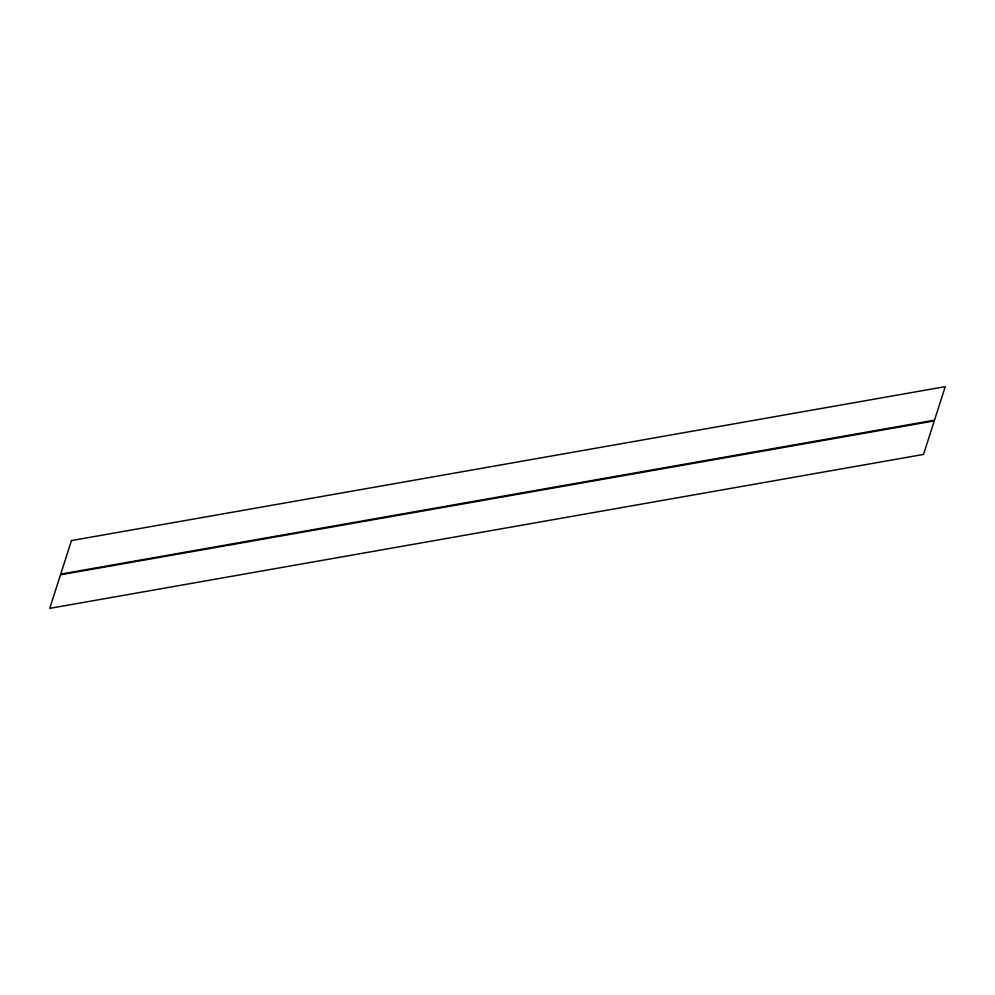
<?xml version="1.0" encoding="UTF-8"?>
<svg xmlns="http://www.w3.org/2000/svg" width="995" height="995" viewBox="0 0 995 995"><rect width="100%" height="100%" fill="white"/><g stroke="black" fill="none" stroke-linecap="round" stroke-linejoin="round"><path stroke-width="1.49" d="M60.496 574.836L49.75 608.355L923.522 454.429L934.268 420.91L60.496 574.836M71.478 540.571L60.732 574.09L934.504 420.164L945.25 386.645L71.478 540.571"/></g></svg>
